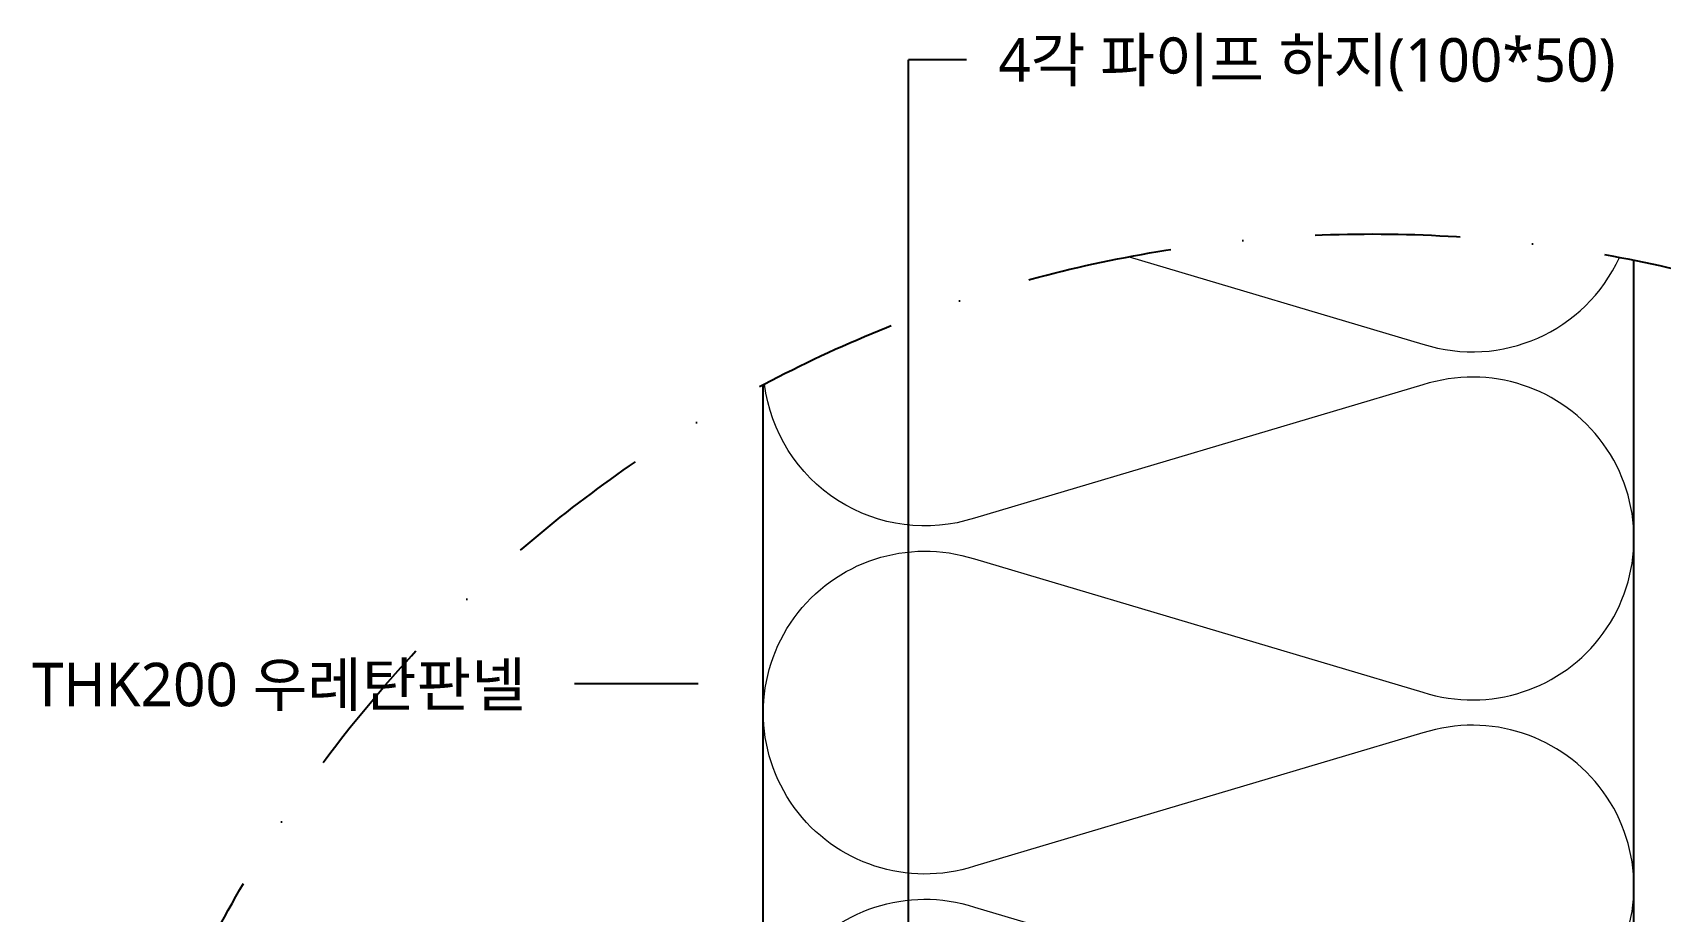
# Model space of a CAD drawing. Header units: millimetres. Extents: x 232323 to 272954, y -5343 to 8721.
# Drawn here: x 249735 to 250857, y 5182 to 5788 of the extents above; entities that cross this region are included whole.
import ezdxf
from ezdxf.enums import TextEntityAlignment as Align

# ---------------------------------------------------------------- set-up
doc = ezdxf.new("R2010")
doc.units = ezdxf.units.MM
doc.header["$MEASUREMENT"] = 0
doc.linetypes.add('DASHDOTX2', pattern=[2, 1, -0.5, 0, -0.5])
for name, color, linetype, lineweight in [('A-MKXS-LEAD', 7, 'CONTINUOUS', 25), ('A-MKXS-MAK2', 3, 'DASHDOTX2', 25), ('A-MKXS-TEXT1', 3, 'CONTINUOUS', 25), ('A-WAXM-DRYW', 4, 'CONTINUOUS', 25), ('A-XXXX-FIN3', 4, 'CONTINUOUS', 25), ('A-XXXX-INSL2', 8, 'CONTINUOUS', 18), ('A-XXXX-TXT2', 3, 'CONTINUOUS', 25)]:
    doc.layers.add(name, color=color, linetype=linetype, lineweight=lineweight)
doc.styles.add('맑은고딕', font='malgun.ttf')

msp = doc.modelspace()

# ---------------------------------------------------------------- linework, layer by layer
at = {"layer": 'A-MKXS-LEAD'}
for p, q in [((250338.8, 4959), (250338.8, 5769)), ((250378.8, 5769), (250338.8, 5769)), ((250194, 5338.9), (250108.7, 5338.9))]:
    msp.add_line(p, q, dxfattribs=at)
msp.add_lwpolyline([(250238.8, 5261.3, 0, 10, 0), (250223.8, 5287.3, 0, 0, 0), (250194, 5338.9, 0, 0, 0)], format="xyseb", dxfattribs=at)
at = {"layer": 'A-MKXS-MAK2', "ltscale": 100}
msp.add_circle((250658.8, 4749), 900, dxfattribs=at)
at = {"layer": 'A-WAXM-DRYW'}
msp.add_line((250838.8, 4749), (250838.8, 5630.9), dxfattribs=at)
at = {"layer": 'A-XXXX-FIN3'}
msp.add_line((250238.8, 4977.6), (250238.8, 5545), dxfattribs=at)
at = {"layer": 'A-XXXX-INSL2'}
for points in [[(250491, 5633.3), (250693.4, 5573.1, 0.380523), (250828.8, 5632.9, 0.380523)], [(250838.8, 4959, 0.509267), (250693.4, 5065), (250384.3, 4973.1, -1.37259), (250384.3, 5185), (250693.4, 5093.1, 1.37259), (250693.4, 5305), (250384.3, 5213.1, -1.37259), (250384.3, 5425), (250693.4, 5333.1, 1.37259), (250693.4, 5545), (250384.3, 5453.1, -0.470812), (250239.7, 5545.5, -0.470812)]]:
    msp.add_lwpolyline(points, format="xyb", dxfattribs=at)

# ---------------------------------------------------------------- texts
at = {"layer": 'A-MKXS-TEXT1', "style": '맑은고딕'}
msp.add_text('4각 파이프 하지(100*50)', height=30, rotation=360, dxfattribs=at).set_placement((250400.8, 5769), align=Align.MIDDLE_LEFT)
at = {"layer": 'A-XXXX-TXT2', "style": '맑은고딕'}
msp.add_text('THK200 우레탄판넬', height=30, dxfattribs=at).set_placement((249734.8, 5338.4), align=Align.MIDDLE_LEFT)

doc.saveas('drawing.dxf')
